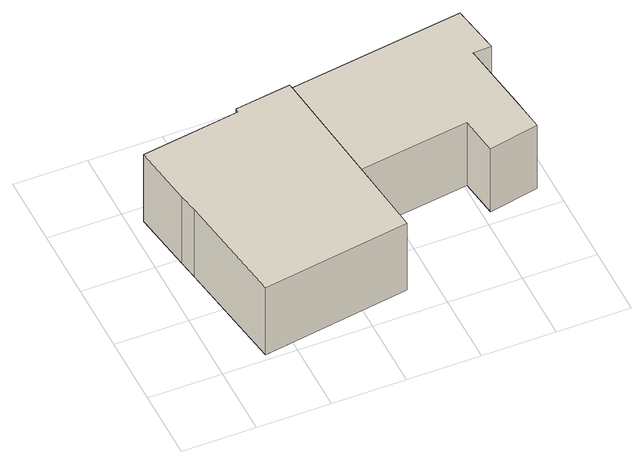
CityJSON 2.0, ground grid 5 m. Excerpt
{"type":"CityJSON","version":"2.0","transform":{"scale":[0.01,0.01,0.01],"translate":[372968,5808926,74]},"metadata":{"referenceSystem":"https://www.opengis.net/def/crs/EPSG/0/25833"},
"CityObjects":{
"building1":{"type":"Building","attributes":{"Gemeindeschluessel":"11000006","function":"31001_1010"},"address":[{"country":"Germany","locality":"Berlin","thoroughfareNumber":"15, 16","thoroughfareName":"Golfweg"}],"children":["building1-1","building1-2"]},
"building1-1":{"type":"BuildingPart","attributes":{"BezugspunktDach":"2200","measuredHeight":6.29,"storeysAboveGround":1},"parents":["building1"],"geometry":[{"type":"MultiSurface","lod":"1","boundaries":[[[0,1,2,3,4,5,6,7,8,9]],[[10,11,12,13,14,15,16,17,18,19]],[[10,19,9,8]],[[11,10,8,7]],[[12,11,7,6]],[[20,21,6,5]],[[22,23,20,5,4]],[[15,14,4,3]],[[16,15,3,2]],[[17,16,2,1]],[[18,17,1,0]],[[19,18,0,9]],[[13,12,21,20]],[[14,24,25,23,22]],[[25,13,20,23]]]}]},
"building1-2":{"type":"BuildingPart","attributes":{"BezugspunktDach":"2200","measuredHeight":6.11,"storeysAboveGround":1},"parents":["building1"],"geometry":[{"type":"MultiSurface","lod":"1","boundaries":[[[26,22,27,28,29,30,31,32,33,34,21]],[[35,36,37,38,39,40,41,42,14,43,12]],[[35,12,21,34]],[[36,35,34,33]],[[37,36,33,32]],[[38,37,32,31]],[[39,38,31,30]],[[40,39,30,29]],[[41,40,29,28]],[[42,41,28,27]],[[14,42,27,22]],[[43,14,22,26]],[[12,13,20,21]],[[43,26,20,13]]]}]}
},
"vertices":[
[162,963,591],[183,830,591],[305,45,591],[1318,197,591],[1249,760,591],[1153,1544,591],[1150,1568,591],[768,1516,591],[770,1488,591],[96,1389,591],[770,1488,14],[768,1516,14],[1150,1568,14],[1153,1544,14],[1249,760,14],[1318,197,14],[305,45,14],[183,830,14],[162,963,14],[96,1389,14],[1153,1544,558],[1150,1568,558],[1249,760,558],[1199,1164,558],[1239,845,14],[1199,1164,14],
[1200,1164,558],[2017,863,558],[2055,600,558],[2396,667,558],[2362,909,558],[2293,1391,558],[2418,1397,558],[2361,1736,558],[2247,1720,558],[2247,1720,14],[2361,1736,14],[2418,1397,14],[2293,1391,14],[2362,909,14],[2396,667,14],[2055,600,14],[2017,863,14],[1200,1164,14]
]}
